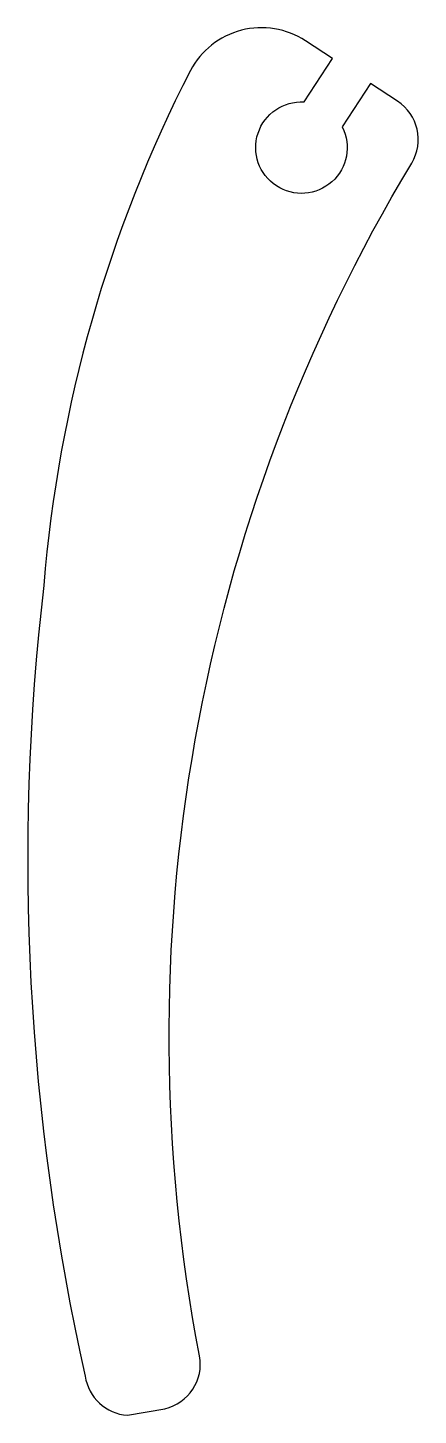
# Model space of a CAD drawing. Extents: x -112.9 to -100.1, y 306.7 to 352.2.
import ezdxf

# ---------------------------------------------------------------- set-up
doc = ezdxf.new("R2010")
doc.units = 0
doc.header["$LTSCALE"] = 15
doc.layers.get('0').update_dxf_attribs({"linetype": 'CONTINUOUS'})

msp = doc.modelspace()

# ---------------------------------------------------------------- linework, layer by layer
at = {"color": 0}
msp.add_lwpolyline([(-101.664, 350.403), (-102.595, 348.979, -3.732051), (-103.85, 349.801), (-102.919, 351.224), (-103.801, 351.802, 0.441343), (-107.579, 350.83, 0.098459), (-112.387, 333.948, 0.084908), (-111.027, 308.019, 0.353615), (-109.645, 306.737), (-108.419, 306.95, 0.402232), (-107.277, 308.685, -0.185148), (-100.317, 347.796, 0.403368), (-100.781, 349.825)], format="xyb", close=True, dxfattribs=at)

doc.saveas('drawing.dxf')
